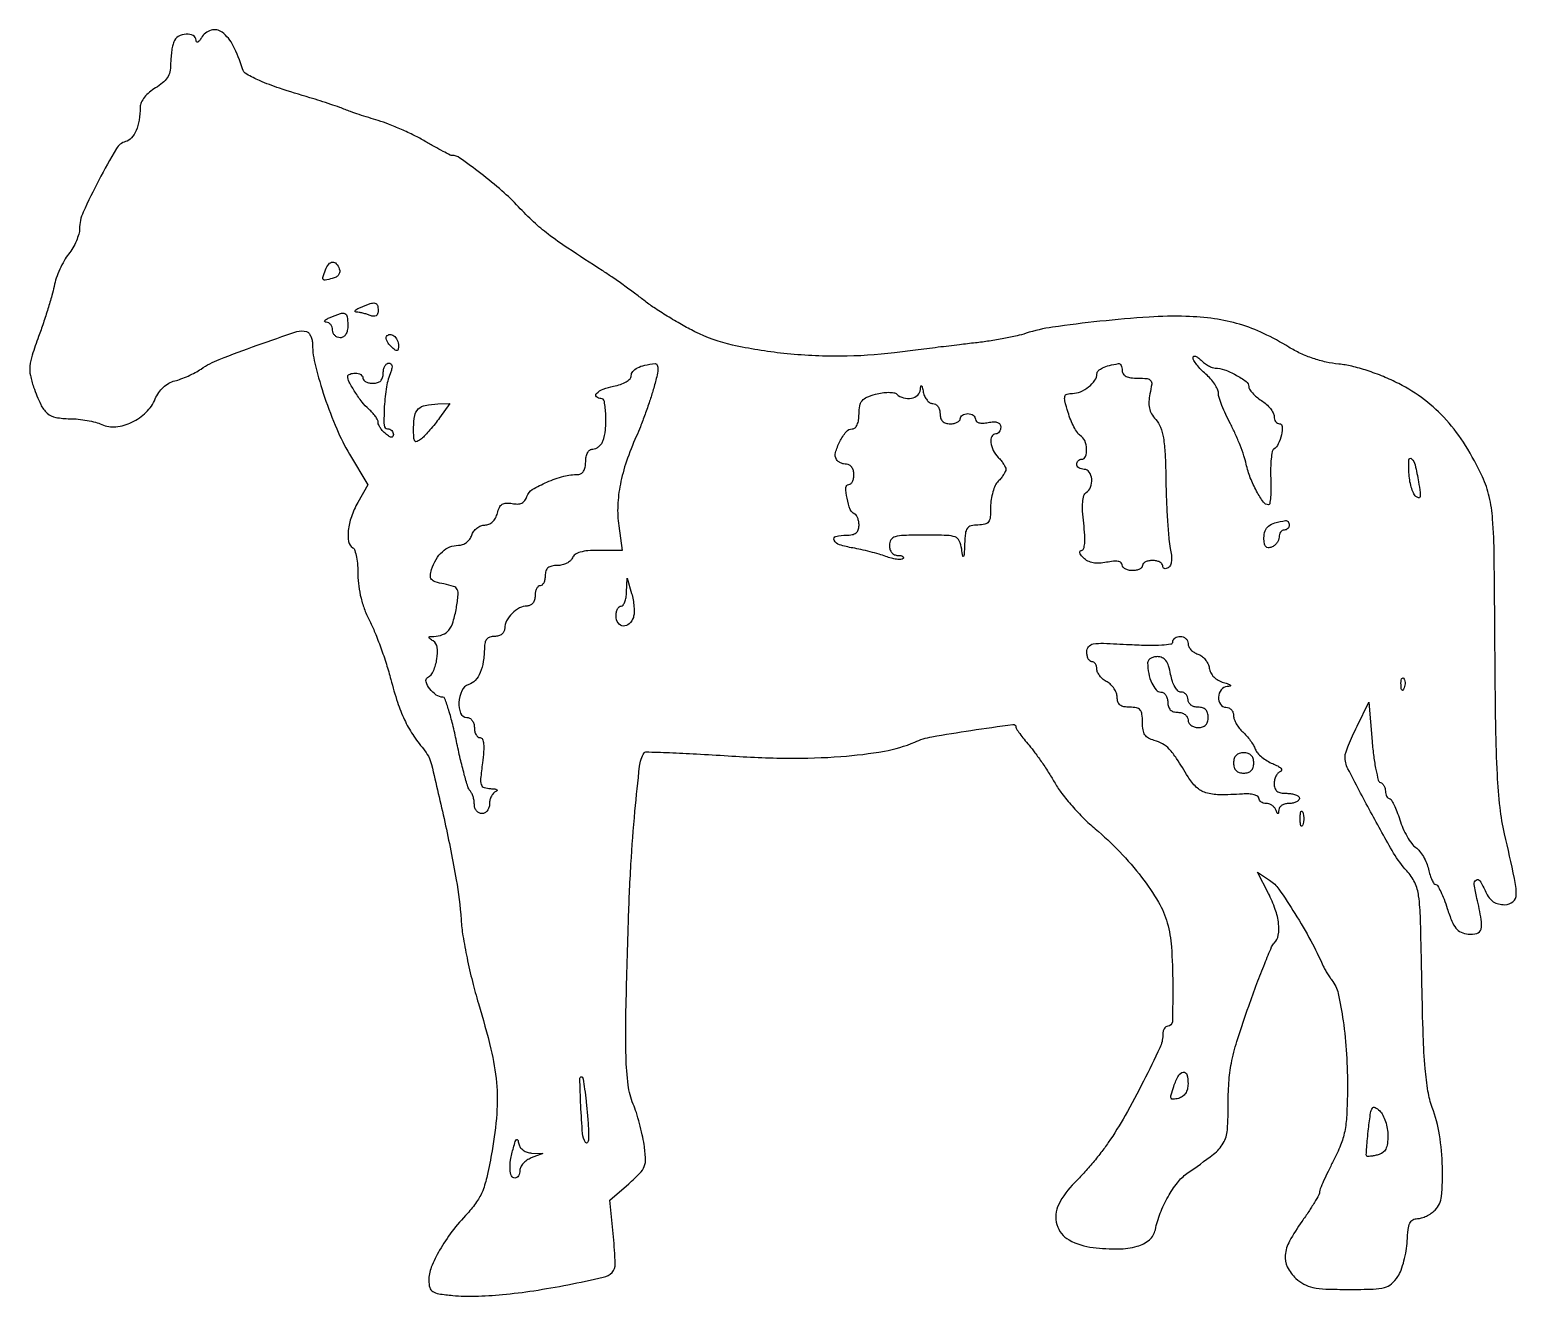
# Model space of a CAD drawing. Extents: x 0 to 294, y 1 to 251.
import ezdxf

# ---------------------------------------------------------------- set-up
doc = ezdxf.new("R2010")
doc.units = 0

msp = doc.modelspace()

# ---------------------------------------------------------------- linework, layer by layer
for points in [[(34.080099, 249.25, -0.02869), (33.681358, 248.64769, -0.121624), (33.349453, 248.375652, -0.368599), (33.132978, 248.433647, -0.145621), (33.030409, 248.75, 0.27217), (32.45433, 249.677515, 0.140516), (31.07107, 249.964167, 0.112892), (29.515986, 249.483636, 0.17162), (28.606989, 248.418213, 0.04183), (28.373342, 247.614153, 0.015857), (28.178303, 246.460458, 0.015575), (28.044526, 245.186362, 0.018369), (28, 243.974749, -0.057801), (27.831991, 242.526271, -0.086114), (27.333099, 241.355276, -0.077401), (26.422974, 240.336336, -0.038441), (25, 239.340929, 0.041937), (23.801548, 238.49006, 0.050022), (22.837618, 237.495229, 0.056711), (22.200567, 236.470855, 0.109522), (21.986345, 235.534392, -0.037313), (21.779255, 232.992838, -0.061287), (21.18715, 230.92058, -0.07931), (20.274235, 229.461293, -0.150549), (19.107102, 228.738259, 0.198328), (17.279013, 227.356159, 0.011594), (13.807805, 221.131237, 0.015289), (10.719497, 214.817478, 0.106486), (10, 211.477437, -0.072039), (9.849421, 210.437743, -0.030757), (9.367568, 209.114228, -0.029637), (8.671074, 207.742761, -0.034352), (7.84704, 206.532672, 0.038374), (6.969077, 205.220863, 0.022264), (6.112234, 203.528088, 0.022162), (5.400203, 201.744038, 0.034527), (4.964626, 200.147813, -0.018734), (4.527859, 198.322207, -0.006576), (3.768617, 195.735001, -0.006518), (2.858295, 192.909049, -0.007585), (1.917445, 190.247935, 0.010777), (0.637503, 186.552838, 0.053342), (0.189374, 184.400979, 0.075221), (0.284016, 182.562169, 0.0347), (0.926877, 180.247935, 0.02332), (2.325169, 176.816573, 0.105118), (3.616095, 175.093741, 0.133335), (5.330545, 174.258861, 0.04705), (8.075392, 174, -0.025209), (9.724849, 173.916785, -0.019274), (11.514173, 173.6658, -0.01963), (13.175049, 173.299349, -0.042804), (14.402877, 172.862299, 0.134185), (17.174933, 172.412814, 0.085013), (20.344315, 173.309264, 0.0811), (23.172456, 175.273769, 0.102643), (24.95847, 177.899737, -0.051924), (25.642864, 179.163139, -0.056268), (26.557246, 180.221322, -0.058815), (27.643526, 181.010448, -0.067561), (28.835282, 181.480719, 0.029525), (30.036268, 181.852177, 0.016464), (31.451614, 182.437141, 0.016378), (32.849016, 183.125308, 0.025461), (34, 183.81722, -0.054227), (37.615904, 185.717319, -0.008743), (45.0804, 188.509877, -0.004694), (52.937056, 191.210799, -0.162272), (54.867662, 191.210779, -0.142994), (55.303617, 190.908791, -0.063247), (55.675929, 190.30775, -0.055223), (55.934036, 189.523466, -0.048579), (56.029117, 188.666667, 0.059372), (56.592492, 184.424858, 0.018675), (58.413687, 178.276886, 0.019242), (60.811491, 171.979591, 0.033751), (63.334357, 167.010196), (66.940975, 160.955744), (64.970488, 157.447456, 0.043316), (63.702707, 154.647573, 0.057703), (63.084752, 151.926616, 0.072228), (63.164422, 149.724523, 0.21232), (64, 148.5, -0.184), (64.389435, 147.991211, -0.025871), (64.70625, 146.6832, -0.026693), (64.926949, 145.027721, -0.019793), (65, 143.183026, 0.033689), (65.153509, 140.907312, 0.028473), (65.613106, 138.538463, 0.028003), (66.349965, 136.194298, 0.029618), (67.332816, 133.992043, -0.02285), (68.356731, 131.778711, -0.010025), (69.517818, 128.763288, -0.009897), (70.624223, 125.508854, -0.013066), (71.495253, 122.5, 0.015124), (72.824748, 117.977201, 0.030917), (74.189005, 114.541225, 0.035706), (75.820908, 111.631683, 0.029172), (77.95515, 108.770358, -0.11554), (79.529456, 105.664486, -0.005598), (82.162664, 94.310056, -0.009816), (84.43185, 82.943975, -0.028979), (85.380886, 75.03886, 0.025573), (85.743135, 71.837507, 0.010127), (86.553764, 67.48329, 0.009991), (87.620435, 62.807731, 0.012346), (88.807871, 58.5, -0.013875), (91.266955, 49.471414, -0.036472), (92.370188, 42.856427, -0.042019), (92.421536, 36.712413, -0.024259), (91.505459, 29.37096, -0.010369), (90.544188, 24.462375, -0.040362), (89.645503, 21.502806, -0.057112), (88.457724, 19.273731, -0.038259), (86.639003, 17.025455, 0.026292), (83.579827, 13.423392, 0.032275), (81.136076, 9.749627, 0.035766), (79.502549, 6.376162, 0.095148), (79, 3.759195, 0.067292), (79.188668, 2.363692, 0.188689), (79.768736, 1.587451, 0.10266), (80.984249, 1.141762, 0.013245), (83.75, 0.807272, 0.030572), (88.128445, 0.663862, 0.016162), (93.555181, 0.993692, 0.014444), (99.749475, 1.752603, 0.010921), (106.5, 2.929706, 0.006292), (113.473316, 4.3946, 0.149223), (115.200016, 5.373872, 0.202497), (115.835057, 7.065913, 0.013223), (115.477137, 12.400708), (114.800827, 19.617939), (118.504795, 22.870066, 0.018092), (120.70428, 24.946849, 0.101348), (121.581495, 26.297818, 0.108792), (121.825934, 27.840316, 0.022324), (121.537373, 30.599348, 0.016909), (121.173203, 32.570766, 0.011344), (120.630222, 34.797608, 0.011432), (120.005377, 36.932604, 0.022054), (119.392003, 38.604231, -0.068235), (118.391261, 42.373385, -0.02415), (117.972107, 47.953682, -0.012471), (117.956405, 56.968913, -0.002018), (118.433987, 74.5, -0.006589), (118.945195, 85.993113, -0.008594), (119.732068, 96.490835, -0.00554), (120.648062, 105.345202, -0.102491), (121.525492, 108.006897, -0.276786), (121.868601, 108.197938, -0.001068), (126.531988, 108.03865, -0.004891), (131.87267, 107.792479, -0.003004), (138.158771, 107.403182, 0.014422), (149.990312, 106.941307, 0.021039), (160.41693, 107.273976, 0.024012), (169.009181, 108.327302, 0.061466), (175, 110.133158, -0.059938), (178.397555, 111.168607, -0.007295), (186.104459, 112.424204, -0.002546), (194.407235, 113.609652, -0.45423), (195.001221, 113.092869, 0.147348), (195.110877, 112.731549, 0.008978), (195.760224, 111.792905, 0.012764), (196.594545, 110.692398, 0.009059), (197.583344, 109.5, -0.018556), (198.754529, 108.031793, -0.008794), (200.158607, 106.059375, -0.008703), (201.556776, 103.942194, -0.012182), (202.72595, 102, 0.034807), (204.086257, 99.955552, 0.016276), (206.109761, 97.5, 0.016037), (208.408055, 95.051942, 0.02163), (210.648022, 93, -0.026995), (215.515376, 88.444264, -0.027557), (219.828044, 83.420464, -0.029378), (223.146757, 78.522765, -0.066592), (224.901641, 74.415796, -0.051009), (225.712909, 69.658193, -0.015539), (225.975455, 62.346531, -0.007195), (225.904013, 54.882608, -0.407213), (225, 54, 0.172925), (224.618435, 53.863968, 0.093634), (224.29375, 53.477819, 0.073995), (224.07407, 52.902411, 0.054299), (224, 52.222364, -0.11051), (223.445976, 49.746308, -0.00726), (220.207481, 43.123012, -0.011546), (216.564602, 36.332329, -0.021109), (213.238673, 31, -0.014931), (211.800316, 29.026249, -0.009457), (210.01315, 26.809564, -0.009496), (208.173603, 24.697032, -0.017269), (206.580371, 23.053833, 0.086313), (203.452197, 18.784082, 0.187043), (203.091203, 14.796467, 0.199618), (205.493461, 11.786529, 0.09804), (210.24834, 10.275476, 0.028779), (215.277989, 10.000091, 0.069073), (218.966105, 10.522733, 0.106585), (221.363014, 11.804507, 0.167365), (222.543866, 13.793801, -0.042216), (223.506416, 17.037972, -0.035086), (225.049664, 20.291078, -0.036446), (226.90078, 23.080114, -0.076117), (228.785308, 24.871417, 0.011461), (234.040167, 28.71105, 0.09728), (235.965477, 30.893402, 0.115208), (236.77059, 33.50027, 0.018729), (236.94492, 38.831089, -0.020557), (237.109566, 43.359128, -0.032639), (237.661103, 47.197599, -0.025506), (238.812707, 51.544665, -0.00782), (240.986053, 57.981858, -0.004491), (242.618673, 62.451276, -0.006461), (244.150295, 66.375312, -0.00365), (245.505236, 69.649615, -0.096736), (246.031858, 70.431858, 0.1547), (246.832708, 71.976057, 0.072325), (246.894326, 74.252202, 0.055667), (246.23868, 77.070759, 0.033005), (244.875164, 80.244698), (242.750329, 84.409719), (245.125164, 82.844419, -0.096347), (246.959168, 81.048666, -0.011294), (250.117444, 76.241208, -0.014509), (253.267485, 70.860564, -0.022078), (255.654365, 66, 0.021126), (255.984294, 65.324897, 0.011784), (256.439326, 64.530882, 0.011739), (256.938223, 63.748115, 0.018634), (257.405235, 63.105131, -0.111557), (258.655875, 60.470797, -0.019787), (259.648016, 55.063968, -0.020513), (260.312037, 48.504681, -0.017094), (260.491993, 41.499957, -0.010124), (260.345544, 36.406958, -0.036354), (259.95102, 33.180453, -0.046741), (259.151881, 30.480447, -0.025821), (257.70775, 27.354773, 0.006891), (256.670577, 25.316267, 0.009381), (255.795402, 23.448136, 0.006695), (255.117249, 21.870442, 0.098459), (255, 21.280796, -0.127322), (254.850589, 20.703564, -0.00812), (253.971875, 19.178786, -0.011483), (252.840731, 17.382609, -0.00827), (251.5, 15.42922, 0.028249), (249.058601, 11.548686, 0.10037), (248.180552, 8.759845, 0.145342), (248.611571, 6.440142, 0.086271), (250.314451, 4.174314, 0.064826), (251.895322, 3.034417, 0.07234), (253.658834, 2.389048, 0.042731), (256.200739, 2.080019, 0.008893), (260.699441, 2, 0.006849), (265.611099, 2.067279, 0.057021), (267.810985, 2.380238, 0.116666), (269.194704, 3.113885, 0.067844), (270.434282, 4.540046, 0.055283), (271.087741, 5.827786, 0.024631), (271.668654, 7.642022, 0.024019), (272.100361, 9.64195, 0.029891), (272.299292, 11.53309, -0.016234), (272.478335, 13.838463, -0.07909), (272.823872, 15.097626, -0.15688), (273.414635, 15.748662, -0.130446), (274.321429, 15.993044, 0.073081), (275.140504, 16.116602, 0.038493), (276.100893, 16.491946, 0.037286), (277.044864, 17.037525, 0.046966), (277.821429, 17.681665, 0.175244), (279.084432, 20.381861, 0.029515), (279.267188, 26.175385, 0.032584), (278.675347, 32.5468, 0.049204), (277.264794, 37.933702, -0.047767), (276.409968, 41.1605, -0.019779), (275.851268, 45.644818, -0.012869), (275.471822, 52.105733, -0.003637), (275.213239, 62.184115, 0.001812), (274.927143, 75.185954, 0.026617), (274.566708, 79.747887, 0.078109), (273.783605, 82.3917, 0.076866), (272.224345, 84.684115, -0.056706), (269.613574, 88.209452, -0.007499), (265.077939, 96.334245, -0.004698), (260.59569, 104.844746, -0.126109), (260.031272, 107.316846, -0.079063), (260.163086, 108.024243, -0.009075), (260.735699, 109.544734, -0.010763), (261.49363, 111.338183, -0.008579), (262.385407, 113.239696), (264.70827, 117.979392), (265.361747, 110.239696, 0.011569), (265.684042, 107.249514, 0.017654), (266.114779, 104.675619, 0.012448), (266.58783, 102.618335, 0.254235), (267.007612, 102.166667, -0.113749), (267.387097, 101.933703, -0.069571), (267.708486, 101.515104, -0.064018), (267.925898, 100.983168, -0.065126), (268, 100.416667, 0.051431), (268.055905, 99.874612, 0.071357), (268.222228, 99.416146, 0.091399), (268.467768, 99.107984, 0.180866), (268.756521, 99, -0.264411), (269.117744, 98.794619, -0.019888), (269.67622, 97.765117, -0.023337), (270.267461, 96.40705, -0.015358), (270.82506, 94.796145, 0.027975), (271.463623, 93.091665, 0.026905), (272.295779, 91.446064, 0.027938), (273.187173, 90.079085, 0.081701), (273.989356, 89.294902, -0.071792), (274.746979, 88.582921, -0.036064), (275.491003, 87.497737, -0.034886), (276.111853, 86.24201, -0.043332), (276.500273, 84.998758, 0.023153), (276.808959, 83.849954, 0.034294), (277.193053, 82.880885, 0.036822), (277.593286, 82.181102, 0.2494), (277.933778, 82, -0.26997), (278.308346, 81.781857, -0.016952), (278.924429, 80.604687, -0.021273), (279.583522, 79.070311, -0.013874), (280.218096, 77.25, 0.018632), (281.120294, 74.739108, 0.076039), (281.942999, 73.347746, 0.116105), (282.949241, 72.576679, 0.075948), (284.363774, 72.183578, 0.102139), (286.06946, 72.327392, 0.267268), (286.886827, 73.186029, 0.104808), (286.942903, 75.079977, 0.012232), (286.081454, 79.25, -0.020327), (285.562114, 81.986854, -0.280472), (285.938709, 82.877555, -0.441513), (286.660704, 82.725436, -0.026023), (287.818046, 80.5, 0.054606), (288.490021, 79.370363, 0.08508), (289.312646, 78.595809, 0.087014), (290.331889, 78.150425, 0.059666), (291.587967, 78, 0.177276), (293.192834, 78.587472, 0.221641), (293.850738, 80.011638, 0.052292), (293.505666, 83.195376, 0.003637), (291.539305, 92, -0.028696), (290.650685, 97.188429, -0.015097), (290.114366, 103.709858, -0.009273), (289.801483, 113.097409, -0.002293), (289.644608, 128.5, 0.001362), (289.491404, 146.908196, 0.015397), (289.186343, 154.195255, 0.039568), (288.511098, 158.611474, 0.050595), (287.170809, 162.5, 0.030927), (283.819239, 168.710608, 0.043652), (280.046042, 173.73685, 0.046981), (275.699716, 177.751152, 0.045563), (270.637477, 180.93022, 0.019764), (267.590328, 182.328319, 0.018892), (264.396608, 183.504494, 0.019829), (261.353378, 184.364553, 0.03501), (258.779619, 184.795198, -0.030948), (256.271017, 185.194036, -0.026916), (253.708323, 185.912567, -0.026738), (251.219203, 186.908612, -0.029381), (248.930545, 188.137754, 0.027376), (243.939756, 190.84392, 0.037945), (239.189491, 192.666004, 0.038036), (234.227347, 193.746374, 0.027699), (228.597768, 194.214462, 0.023301), (221.301901, 194.075674, 0.009977), (211.584649, 193.242151, 0.009004), (202.229076, 192.080545, 0.043208), (197, 190.867769, -0.023628), (195.21395, 190.379199, -0.008382), (192.61875, 189.845002, -0.008297), (189.745208, 189.35278, -0.009672), (187, 188.983515, 0.001197), (183.846052, 188.613579, 0.000512), (179.630583, 188.104526, 0.000506), (175.137693, 187.552692, 0.000666), (171.040282, 187.039678, -0.030409), (160.283813, 186.338547, -0.027285), (149.120801, 186.90013, -0.028489), (138.998434, 188.552205, -0.061468), (131.571784, 191.192063, -0.012645), (128.95461, 192.586685, -0.00915), (126.108587, 194.26642, -0.009252), (123.462074, 195.962705, -0.01983), (121.5, 197.387719, 0.007587), (119.660986, 198.793384, 0.004489), (117.426563, 200.417324, 0.00449), (115.166749, 201.998494, 0.00769), (113.25, 203.271224, -0.003656), (106.464869, 207.698122, -0.016399), (102.599962, 210.446803, -0.024545), (99.719263, 212.873529, -0.017232), (96.715038, 215.867032, 0.025422), (93.459148, 219.00676, 0.014965), (89.276176, 222.434417, 0.0092), (85.154852, 225.491089, 0.156189), (83.565447, 226, -0.119415), (83.237351, 226.079493, -0.002795), (81.820019, 226.819174, -0.006031), (80.165691, 227.720042, -0.004036), (78.294006, 228.788677, 0.016491), (76.130687, 229.953363, 0.011044), (73.586364, 231.147489, 0.011129), (71.067288, 232.196149, 0.021453), (69, 232.90266, -0.00454), (67.130472, 233.471755, -0.00428), (65.234375, 234.085681, -0.004257), (63.563878, 234.658251, -0.014827), (62.5, 235.068899, 0.015112), (61.410467, 235.488736, 0.003846), (59.61875, 236.10222, 0.003917), (57.560937, 236.771308, 0.003958), (55.5, 237.405703, -0.006972), (49.510265, 239.289059, -0.021954), (45.572441, 240.782461, -0.028757), (43.02712, 242.055883, -0.191788), (42.163493, 243.144994, 0.04292), (40.362612, 247.690063, 0.115739), (38.156451, 250.34419, 0.237975), (35.97785, 250.739721, 0.191211)], [(61.323815, 203.598536, -0.122982), (61.397081, 202.999342, -0.127681), (61.177737, 202.445441, -0.105937), (60.671785, 201.993867, -0.065544), (59.930803, 201.692156, -0.013181), (58.521903, 201.363138, -0.287442), (58.141666, 201.504845, -0.249712), (58.071067, 201.929216, -0.010461), (58.606989, 203.418213, -0.071145), (59.230932, 204.537723, -0.216807), (59.979395, 204.940105, -0.23896), (60.718768, 204.625018, -0.083296)], [(69, 195.393011, -0.076855), (68.898658, 194.737605, -0.176865), (68.59835, 194.348199, -0.16701), (68.103551, 194.230887, -0.067159), (67.418213, 194.393011, 0.017653), (66.727077, 194.630596, 0.013583), (65.957913, 194.842343, 0.01379), (65.227261, 195.001056, 0.031568), (64.668213, 195.070285, -0.193333), (64.432275, 195.181951, -0.386902), (64.430662, 195.372382, -0.08752), (64.800333, 195.663057, -0.021474), (65.5, 196, -0.015546), (67.428658, 196.758653, -0.129567), (68.355725, 196.838559, -0.278471), (68.838133, 196.419791, -0.078339)], [(63, 192.5, -0.04716), (62.90137, 191.456621, -0.088208), (62.6, 190.666667, -0.118484), (62.11998, 190.177821, -0.140575), (61.5, 190, -0.099038), (60.927543, 190.114514, -0.097945), (60.440625, 190.440625, -0.097945), (60.114514, 190.927543, -0.099038), (60, 191.5, 0.081084), (59.905603, 192.078265, 0.087394), (59.632812, 192.580021, 0.094647), (59.226958, 192.928686, 0.116737), (58.75, 193.070285, -0.160542), (58.474023, 193.178769, -0.410092), (58.454687, 193.372382, -0.099298), (58.803702, 193.662813, -0.022562), (59.5, 194, -0.018232), (61.532917, 194.787085, -0.186578), (62.418637, 194.755206, -0.261624), (62.88233, 194.150447, -0.035603)], [(73, 188.401556, -0.036401), (72.946311, 187.665055, -0.333945), (72.732165, 187.452931, -0.206102), (72.365952, 187.554463, -0.017279), (71.60496, 188.210573, -0.043664), (71.105359, 188.760542, -0.056301), (70.756054, 189.346335, -0.068002), (70.597396, 189.879153, -0.176345), (70.674059, 190.266312, -0.246039), (71.308506, 190.649833, -0.186368), (72.096732, 190.399703, -0.12091), (72.762933, 189.531235, -0.103796)], [(234.372064, 184, -0.08919), (236.192192, 183.672721, -0.036596), (238.482354, 182.625235, -0.032368), (240.489183, 181.34782, -0.237405), (240.992198, 180.36501, 0.145889), (241.15888, 179.819624, 0.037235), (241.732083, 179.082242, 0.034733), (242.542511, 178.302433, 0.029175), (243.5, 177.591957, -0.037855), (244.456605, 176.856079, -0.040799), (245.265625, 176.001222, -0.044543), (245.826638, 175.158375, -0.12521), (246, 174.476947, 0.070578), (246.080074, 173.912497, 0.086201), (246.313545, 173.433853, 0.100219), (246.660351, 173.113847, 0.137216), (247.067388, 173, -0.406615), (247.609106, 172.472194, -0.062421), (247.445703, 170.821451, -0.053666), (246.823371, 169.007962, -0.140372), (245.926974, 167.97915, 0.208832), (245.6222, 167.517903, 0.017678), (245.423599, 166.075236, 0.021097), (245.316507, 164.270301, 0.014692), (245.341626, 162.22915, -0.01192), (245.377415, 160.224229, -0.019812), (245.300367, 158.536063, -0.014744), (245.148688, 157.219614, -0.372582), (244.894881, 157, -0.24249), (243.896717, 157.514333, -0.029614), (242.547789, 159.665944, -0.033222), (241.30907, 162.336111, -0.038744), (240.508316, 165.014667, 0.02792), (240.053031, 166.667002, 0.012334), (239.27753, 168.795721, 0.012163), (238.342638, 171.017152, 0.016015), (237.377173, 172.992043, -0.013218), (236.46711, 174.827523, -0.015145), (235.698295, 176.627975, -0.01436), (235.13971, 178.184417, -0.079127), (235, 179.061708, 0.111004), (234.830285, 179.816747, 0.036424), (234.265625, 180.814434, 0.034212), (233.456713, 181.864846, 0.032627), (232.5, 182.813051, -0.022604), (231.542932, 183.724341, -0.027322), (230.734375, 184.664917, -0.027697), (230.154111, 185.51299, -0.137016), (230, 186.064815, -0.259639), (230.144697, 186.324681, -0.218088), (230.461607, 186.364575, -0.087893), (230.966912, 186.101789, -0.032637), (231.571429, 185.571429, 0.035013), (232.26346, 184.970079, 0.033533), (233.04233, 184.461607, 0.035377), (233.790642, 184.108769, 0.092733)], [(71.485906, 183.25, 0.05784), (70.646206, 180.31557, 0.027184), (70.217139, 176.387573, 0.019276), (70.158475, 172.6983, 0.407596), (70.872771, 172, -0.098604), (71.302972, 171.914328, -0.097842), (71.668876, 171.670282, -0.098046), (71.913927, 171.305916, -0.099474), (72, 170.877555, -0.122183), (71.898357, 170.467821, -0.300026), (71.638636, 170.325424, -0.128583), (71.191217, 170.48229, -0.024942), (70.5, 171, -0.036115), (69.926017, 171.550947, -0.036698), (69.440625, 172.175967, -0.039262), (69.103617, 172.780634, -0.107911), (69, 173.255149, 0.120384), (68.87876, 173.751407, 0.033124), (68.458612, 174.443726, 0.031447), (67.862365, 175.189324, 0.028286), (67.156977, 175.882705, -0.046684), (65.818737, 177.298515, -0.024639), (64.422962, 179.275826, -0.021875), (63.288674, 181.249292, -0.120051), (63, 182.434259, -0.23578), (63.108281, 182.651117, -0.071102), (63.440625, 182.833813, -0.054341), (63.925511, 182.958705, -0.035894), (64.5, 183, -0.064853), (65.073457, 182.925306, -0.082425), (65.559375, 182.70625, -0.098894), (65.884432, 182.381354, -0.148195), (66, 182, 0.191087), (66.151477, 181.618118, 0.088204), (66.5875, 181.29375, 0.068025), (67.234582, 181.073693, 0.048028), (68, 181, 0.072254), (68.873159, 181.126841, 0.124864), (69.5, 181.5, 0.124864), (69.873159, 182.126841, 0.072254), (70, 183, -0.053388), (70.081934, 183.765158, -0.073174), (70.325178, 184.4125, -0.092966), (70.684563, 184.847124, -0.175384), (71.106989, 185, -0.169297), (71.494767, 184.864826, -0.173391), (71.709818, 184.51921, -0.107029), (71.709811, 183.964302, -0.045281)], [(123.344535, 179.75, -0.008969), (122.620805, 177.448024, -0.006188), (121.722584, 174.867188, -0.006241), (120.796817, 172.406027, -0.012678), (119.996316, 170.5, 0.023533), (118.057428, 165.587442, 0.033553), (116.84412, 161.058834, 0.037446), (116.336231, 156.84092, 0.045445), (116.518694, 152.864079), (117.187676, 148), (112.562453, 148, 0.019945), (110.436848, 147.915176, 0.050299), (108.91505, 147.637811, 0.075513), (107.901507, 147.171095, 0.156795), (107.361626, 146.5, -0.119725), (106.96491, 145.925958, -0.065064), (106.252159, 145.440625, -0.059009), (105.35096, 145.111675, -0.058092), (104.393011, 145, 0.049285), (103.277354, 144.889762, 0.12545), (102.549126, 144.541058, 0.144971), (102.139099, 143.924261, 0.074827), (102, 143, -0.048028), (101.926307, 142.234582, -0.068025), (101.70625, 141.5875, -0.088204), (101.381882, 141.151477, -0.191087), (101, 141, 0.191087), (100.618118, 140.848523, 0.088204), (100.29375, 140.4125, 0.068025), (100.073693, 139.765418, 0.048028), (100, 139, -0.071973), (99.885957, 138.211839, -0.094927), (99.553571, 137.568182, -0.107897), (99.046083, 137.149448, -0.119287), (98.428571, 137, 0.121914), (96.927936, 136.628584, 0.075176), (95.456396, 135.543604, 0.075176), (94.371416, 134.072064, 0.121914), (94, 132.571429, -0.119287), (93.850552, 131.953917, -0.107897), (93.431818, 131.446429, -0.094927), (92.788161, 131.114043, -0.071973), (92, 131, 0.07412), (91.093413, 130.864865, 0.137057), (90.470505, 130.467043, 0.125133), (90.108882, 129.774209, 0.056563), (89.986345, 128.75, -0.035972), (89.772844, 126.017734, -0.063033), (89.156043, 123.838292, -0.082024), (88.179585, 122.299274, -0.134402), (86.892029, 121.465731, 0.208263), (85.53126, 120.277079, 0.095689), (84.933829, 117.950501, 0.112579), (85.286452, 115.815112, 0.304666), (86.5, 115, -0.130775), (87.075754, 114.846791, -0.10214), (87.5625, 114.416667, -0.08892), (87.888136, 113.769411, -0.072314), (88, 113, 0.054487), (88.083625, 112.234895, 0.074163), (88.331594, 111.5875, 0.093767), (88.698116, 111.153082, 0.172424), (89.128831, 111, -0.299438), (89.592719, 110.694825, -0.078709), (89.823812, 109.789553, -0.042915), (89.834535, 108.272227, -0.013295), (89.594388, 106, 0.008407), (89.236279, 102.901695, 0.102161), (89.361414, 101.718363, 0.242454), (89.934836, 101.144139, 0.069066), (91.215557, 100.921053, -0.020627), (92.024948, 100.859588, -0.09943), (92.461757, 100.717133, -0.448595), (92.501561, 100.533951, -0.140378), (92.25, 100.337719, 0.113869), (91.771682, 100.003208, 0.064373), (91.367188, 99.418476, 0.059088), (91.09311, 98.687147, 0.060204), (91, 97.916667, -0.076722), (90.886976, 97.184424, -0.089679), (90.559375, 96.563021, -0.100762), (90.07205, 96.14761, -0.12694), (89.5, 96, -0.119248), (88.92788, 96.138416, -0.100665), (88.440625, 96.52875, -0.092192), (88.113418, 97.11252, -0.081935), (88, 97.8, 0.041868), (87.936343, 98.55887, 0.034325), (87.746018, 99.350312, 0.035567), (87.467143, 100.057284, 0.073018), (87.13538, 100.55, -0.111839), (86.719913, 101.28304, -0.006396), (85.998438, 103.79125, -0.009508), (85.228366, 106.828941, -0.006822), (84.479088, 110.25, 0.009406), (83.726259, 113.604253, 0.015106), (82.944899, 116.429688, 0.008909), (82.199022, 118.696906, 0.31899), (81.77228, 119, -0.157094), (80.483879, 119.415043, -0.070982), (79.189522, 120.657664, -0.086064), (78.45764, 122.022046, -0.347526), (78.758537, 122.850768, 0.152885), (79.929224, 124.202353, 0.064089), (80.607379, 126.539787, 0.06617), (80.658798, 128.85308, 0.227907), (79.885347, 130.092021, -0.011787), (79.141181, 130.588264, -0.278025), (79.043015, 130.810023, -0.35449), (79.198245, 130.958703, -0.015526), (80, 131, 0.08827), (81.728717, 131.34413, 0.13294), (82.95696, 132.252728, 0.095471), (83.816985, 133.907951, 0.030828), (84.44213, 136.612081, 0.013664), (84.804986, 139.220403, 0.148006), (84.613689, 140.254172, 0.1987), (83.899441, 140.857789, 0.027998), (81.99377, 141.351246, -0.023341), (80.291964, 141.775054, -0.143977), (79.543773, 142.261758, -0.203108), (79.315213, 142.981943, -0.05352), (79.561105, 144.192526, -0.053936), (80.453159, 146.216665, -0.077964), (81.678054, 147.736097, -0.088754), (83.17393, 148.673221, -0.095946), (84.861184, 149, 0.089175), (85.68484, 149.148077, 0.073328), (86.469039, 149.578683, 0.072248), (87.105721, 150.224853, 0.081788), (87.5, 151, -0.080356), (87.886071, 151.764384, -0.069439), (88.510418, 152.4125, -0.071367), (89.2694, 152.850019, -0.095397), (90.048336, 153, 0.098205), (90.875812, 153.164107, 0.090724), (91.604455, 153.633733, 0.081647), (92.177503, 154.380701, 0.061467), (92.551182, 155.347902, -0.049327), (92.957482, 156.480338, -0.138487), (93.506627, 157.108632, -0.140822), (94.296991, 157.350949, -0.051688), (95.471817, 157.250138, 0.050632), (96.569725, 157.153597, 0.109234), (97.391272, 157.346889, 0.125463), (97.983442, 157.843953, 0.079049), (98.390607, 158.655332, -0.183029), (99.455595, 160.00129, -0.033236), (102.340515, 161.477323, -0.036126), (105.649584, 162.626483, -0.0656), (108.484251, 163, 0.137672), (109.113869, 163.176711, 0.120202), (109.598425, 163.662337, 0.089512), (109.90113, 164.450976, 0.047021), (110, 165.5, -0.048268), (110.096959, 166.502045, -0.079023), (110.389301, 167.301332, -0.105211), (110.838157, 167.815161, -0.162184), (111.393011, 168, 0.100912), (111.970895, 168.11783, 0.066819), (112.555128, 168.46465, 0.063449), (113.056902, 168.977066, 0.070559), (113.393011, 169.581787, 0.069541), (113.90964, 171.812877, 0.033848), (113.971224, 174.742452, 0.027931), (113.697339, 177.405179, 0.36856), (113, 178, -0.194088), (112.131378, 178.350378, -0.423603), (112.129694, 178.996921, -0.101367), (113.474399, 179.858801, -0.045655), (115.5, 180.434022, 0.034074), (116.872996, 180.789827, 0.051445), (117.997735, 181.298169, 0.064906), (118.756584, 181.883374, 0.198614), (119, 182.471989, -0.177661), (119.31693, 183.335789, -0.098569), (120.207315, 184.042634, -0.0653), (121.671605, 184.567319, -0.029251), (123.6961, 184.883999, -0.334147), (124.148492, 184.607701, -0.111944), (124.275351, 183.793624, -0.044575), (124.034341, 182.275697, -0.010031)], [(216, 183.5, 0.154014), (216.205924, 182.847336, 0.127247), (216.763243, 182.371775, 0.081461), (217.712759, 182.087691, 0.032048), (219.079455, 182, -0.021261), (220.939291, 181.92088, -0.208084), (221.61523, 181.555688, -0.202922), (221.818339, 180.806474, -0.020135), (221.485249, 178.932838, 0.038815), (221.268168, 177.376788, 0.070957), (221.371216, 176.10191, 0.076361), (221.81649, 174.969897, 0.052142), (222.633841, 173.852108, -0.091957), (223.566131, 172.338868, -0.051668), (224.134495, 170.248867, -0.029566), (224.46367, 167.069417, -0.006777), (224.628406, 161.66927, 0.005758), (224.745769, 157.546527, 0.006389), (224.955839, 153.568162, 0.005957), (225.218659, 150.181344, 0.032728), (225.501103, 148.37128, -0.029576), (225.719572, 147.026857, -0.051717), (225.718014, 145.899787, -0.067732), (225.510756, 145.052787, -0.161888), (225.100744, 144.562263, -0.073127), (224.679647, 144.380452, -0.149334), (224.323344, 144.39289, -0.188381), (224.087939, 144.59269, -0.124292), (224, 144.940983, 0.182172), (223.847664, 145.345219, 0.09101), (223.4125, 145.688914, 0.070927), (222.765275, 145.92177, 0.050979), (222, 146, 0.048028), (221.234582, 145.926307, 0.068025), (220.5875, 145.70625, 0.088204), (220.151477, 145.381882, 0.191087), (220, 145, -0.191087), (219.848523, 144.618118, -0.088204), (219.4125, 144.29375, -0.068025), (218.765418, 144.073693, -0.048028), (218, 144, -0.054294), (217.234886, 144.083328, -0.073991), (216.5875, 144.330469, -0.09363), (216.153047, 144.69574, -0.172937), (216, 145.125, 0.238843), (215.782067, 145.5552, 0.117855), (215.202381, 145.799172, 0.065458), (214.244205, 145.830811, 0.024923), (212.919643, 145.633929, -0.036676), (211.467366, 145.452804, -0.060041), (210.231906, 145.53841, -0.070369), (209.198325, 145.892005, -0.07898), (208.348214, 146.508929, -0.034555), (207.848826, 147.082563, -0.094865), (207.612443, 147.561998, -0.229466), (207.668026, 147.863645, -0.238751), (207.937307, 148, 0.32241), (208.375815, 148.315561, 0.059987), (208.588342, 149.345904, 0.037232), (208.603445, 150.9955, 0.012931), (208.386844, 153.36565, -0.015009), (208.179148, 155.74754, -0.03448), (208.200681, 157.546342, -0.046023), (208.421925, 158.813296, -0.19034), (208.878109, 159.424667, 0.168643), (209.748662, 160.494449, 0.108268), (209.96337, 162.096313, 0.126444), (209.486523, 163.470478, 0.251414), (208.5, 164, -0.064853), (207.926543, 164.074694, -0.082425), (207.440625, 164.29375, -0.098894), (207.115568, 164.618646, -0.148195), (207, 165, -0.099038), (207.076342, 165.381638, -0.097945), (207.29375, 165.70625, -0.097945), (207.618362, 165.923658, -0.099038), (208, 166, 0.317449), (208.76456, 166.539817, 0.101133), (208.969566, 167.998086, 0.082217), (208.586341, 169.664959, 0.157867), (207.708607, 170.70031, -0.106335), (207.137938, 171.249615, -0.026528), (206.469028, 172.366654, -0.025903), (205.823984, 173.755812, -0.023482), (205.302208, 175.25, -0.010044), (204.678333, 177.513714, -0.119307), (204.668089, 178.416933, -0.27799), (205.09665, 178.860285, -0.065109), (206.165029, 179, 0.102672), (207.752046, 179.329357, 0.066066), (209.36848, 180.300921, 0.06902), (210.593296, 181.589997, 0.156771), (211, 182.855247, -0.213267), (211.276938, 183.474989, -0.071359), (212.12197, 184.038148, -0.049551), (213.456153, 184.519644, -0.023472), (215.25, 184.883999, -0.204587), (215.535689, 184.811004, -0.105497), (215.779687, 184.5253, -0.075818), (215.944973, 184.06575, -0.048517)], [(178.569551, 177, -0.138599), (179.115036, 176.845831, -0.100092), (179.579806, 176.4125, -0.085727), (179.89275, 175.764381, -0.069813), (180, 175, 0.072254), (180.126841, 174.126841, 0.124864), (180.5, 173.5, 0.124864), (181.126841, 173.126841, 0.072254), (182, 173, 0.048028), (182.765418, 173.073693, 0.068025), (183.4125, 173.29375, 0.088204), (183.848523, 173.618118, 0.191087), (184, 174, -0.148195), (184.115568, 174.381354, -0.098894), (184.440625, 174.70625, -0.082425), (184.926543, 174.925306, -0.064853), (185.5, 175, -0.0728), (186.073186, 174.9161, -0.087525), (186.559375, 174.672005, -0.100509), (186.884397, 174.309224, -0.133334), (187, 173.883423, 0.222095), (187.189445, 173.477964, 0.112088), (187.702744, 173.215051, 0.072403), (188.501153, 173.130452, 0.037491), (189.5, 173.244751, -0.034745), (190.608959, 173.377818, -0.097718), (191.378654, 173.265536, -0.160129), (191.829022, 172.917994, -0.150112), (192, 172.361328, -0.071794), (191.924914, 171.841102, -0.086936), (191.70625, 171.39989, -0.100391), (191.381341, 171.104927, -0.135066), (191, 171, 0.292496), (190.242949, 170.515697, 0.135786), (190.045905, 169.314882, 0.088928), (190.507959, 167.735834, 0.081011), (191.5, 166.357143, -0.026022), (192.07412, 165.719937, -0.028659), (192.559375, 165.045982, -0.029781), (192.902436, 164.428598, -0.11238), (193, 164, -0.11238), (192.902436, 163.571402, -0.029781), (192.559375, 162.954018, -0.028659), (192.07412, 162.280063, -0.026022), (191.5, 161.642857, 0.088354), (190.923659, 160.816741, 0.036347), (190.440625, 159.534375, 0.034523), (190.110669, 158.048792, 0.037402), (190, 156.571429, -0.020523), (189.917207, 154.555197, -0.132936), (189.575, 153.607143, -0.191073), (188.866556, 153.140482, -0.051265), (187.5, 153, 0.055095), (186.134908, 152.849122, 0.185971), (185.401085, 152.360017, 0.124804), (185.01789, 151.362696, 0.019646), (184.850168, 149.25, -0.002217), (184.757833, 147.17029, -0.117172), (184.647423, 146.789317, -0.703743), (184.518563, 146.811574, -0.005737), (184.283746, 148.25, 0.06583), (183.815187, 149.868395, 0.202578), (183.004126, 150.635824, 0.08355), (181.407807, 150.944987, 0.006148), (176.933578, 151, 0.006684), (172.8419, 150.945303, 0.063609), (171.116697, 150.677887, 0.184103), (170.308687, 150.070041, 0.141359), (170, 149, 0.07172), (170.116894, 148.189264, 0.102443), (170.458333, 147.55, 0.11401), (170.993162, 147.144249, 0.105888), (171.666667, 147, -0.036436), (172.264264, 146.956394, -0.101752), (172.657336, 146.813586, -0.238616), (172.786182, 146.603918, -0.22046), (172.698731, 146.365398, -0.192865), (172.279125, 146.185837, -0.036732), (171.433312, 146.228278, -0.03439), (170.393803, 146.430699, -0.025663), (169.282065, 146.789749, 0.018862), (167.949719, 147.240139, 0.009135), (166.215669, 147.720042, 0.009046), (164.388946, 148.154765, 0.012861), (162.75, 148.469664, -0.035683), (160.152815, 149.092691, -0.20406), (159.100627, 149.995913, -0.478905), (159.450327, 150.749609, -0.060854), (161.5, 151, 0.045039), (162.664212, 151.105082, 0.11907), (163.423913, 151.441667, 0.147035), (163.851998, 152.035338, 0.083381), (164, 152.916667, 0.041109), (163.937572, 153.674686, 0.048796), (163.751696, 154.368229, 0.055888), (163.479241, 154.903229, 0.15433), (163.154709, 155.166667, -0.21116), (162.276662, 156.056073, -0.041073), (161.637174, 158.274412, -0.044328), (161.401585, 160.408122, -0.420487), (161.980948, 161, 0.188138), (162.370043, 161.15178, 0.08916), (162.700653, 161.5875, 0.068979), (162.924845, 162.234628, 0.048979), (163, 163, 0.070352), (162.891917, 163.764357, 0.086062), (162.576711, 164.4125, 0.100183), (162.108519, 164.845833, 0.137622), (161.559017, 165, -0.057609), (160.965413, 165.068621, -0.050202), (160.37338, 165.271738, -0.052891), (159.870509, 165.570787, -0.094035), (159.546313, 165.925064, -0.209209), (159.351682, 167.295226, -0.050628), (160.204182, 169.476761, -0.050607), (161.468044, 171.42776, -0.227518), (162.660515, 172, 0.187171), (163.208217, 172.212472, 0.102144), (163.637302, 172.80458, 0.069999), (163.911573, 173.745122, 0.036008), (164, 174.971408, -0.043403), (164.139602, 176.576594, -0.132309), (164.598288, 177.559584, -0.119372), (165.520889, 178.237219, -0.032184), (167.25, 178.832444, -0.028918), (168.577693, 179.114553, -0.0362), (169.832666, 179.214126, -0.039744), (170.866099, 179.138927, -0.147105), (171.45, 178.861036, 0.118195), (172.798814, 178.122395, 0.113785), (174.355979, 178.061443, 0.134787), (175.597414, 178.66946, 0.194848), (176.136182, 179.75, -0.018795), (176.217015, 180.448282, -0.592121), (176.346992, 180.495543, -0.158675), (176.499638, 180.238336, -0.007651), (176.705733, 179.25, 0.058152), (176.977977, 178.389611, 0.067395), (177.431994, 177.660937, 0.078312), (177.990346, 177.168558, 0.142551)], [(81.114774, 174.161186, -0.012792), (80.227455, 172.980202, -0.010876), (79.232814, 171.779207, -0.011016), (78.279193, 170.725275, -0.030151), (77.54668, 170.038741, -0.053905), (76.706828, 169.482453, -0.378406), (76.268582, 169.592582, -0.14103), (76.041022, 170.277241, -0.010168), (76, 172.294222, -0.046179), (76.214406, 174.610728, -0.156525), (76.926818, 175.930066, -0.14564), (78.31043, 176.643201, -0.038172), (80.818094, 176.921053), (83.136188, 177)], [(274.543475, 161.5, -0.00863), (274.864319, 159.456961, -0.079891), (274.84565, 158.565194, -0.426279), (274.548793, 158.368782, -0.134273), (274.023377, 158.647914, -0.100862), (273.542274, 159.329767, -0.031851), (273.113019, 160.506672, -0.030346), (272.790434, 161.913611, -0.029437), (272.636364, 163.363636, -0.027624), (272.657288, 165.904327, -0.64139), (273.166698, 166.099994, -0.143057), (273.856672, 164.874383, -0.013882)], [(249, 153, -0.099038), (248.923658, 152.618362, -0.097945), (248.70625, 152.29375, -0.097945), (248.381638, 152.076342, -0.099038), (248, 152, 0.138107), (247.618662, 151.892621, 0.100138), (247.29375, 151.590803, 0.085896), (247.074991, 151.139376, 0.070083), (247, 150.606989, -0.096313), (246.888097, 150.031441, -0.06686), (246.559375, 149.454091, -0.064359), (246.073431, 148.962529, -0.074185), (245.5, 148.638374, -0.098602), (244.814136, 148.520754, -0.21698), (244.346481, 148.749008, -0.138258), (244.076781, 149.361773, -0.034976), (244, 150.458061, -0.083491), (244.230975, 151.831649, -0.140706), (244.898078, 152.780523, -0.10114), (246.148427, 153.426482, -0.030462), (248.25, 153.883999, -0.137055), (248.53563, 153.849859, -0.119526), (248.779687, 153.672175, -0.101269), (248.943594, 153.373372, -0.07511)], [(119.41677, 134.75, -0.128591), (118.612659, 133.470532, -0.209738), (117.423988, 133.049462, -0.233157), (116.404426, 133.648441, -0.146408), (116, 135, -0.048028), (116.073693, 135.765418, -0.068025), (116.29375, 136.4125, -0.088204), (116.618118, 136.848523, -0.191087), (117, 137, 0.236576), (117.389882, 137.19541, 0.066468), (117.731499, 137.807813, 0.051775), (117.980049, 138.696761, 0.034498), (118.085953, 139.75), (118.171905, 142.5), (119.07011, 139.5, -0.028899), (119.373331, 138.222977, -0.025629), (119.542451, 136.867188, -0.026489), (119.567061, 135.629774, -0.068164)], [(229, 129.567388, 0.119666), (229.144131, 128.973791, 0.070425), (229.568889, 128.375047, 0.063912), (230.196201, 127.862021, 0.062714), (230.936645, 127.520108, -0.085472), (231.700633, 127.124443, -0.060412), (232.396448, 126.450992, -0.0594), (232.92265, 125.61613, -0.075085), (233.186645, 124.743715, 0.085523), (233.489069, 123.814297, 0.073426), (234.097106, 122.983513, 0.069083), (234.958435, 122.322651, 0.06176), (236, 121.890675, -0.011601), (237.016879, 121.583915, -0.12459), (237.377789, 121.355581, -0.575958), (237.32784, 121.185914, -0.045653), (236.75, 121.09968, 0.218343), (235.553526, 120.466349, 0.149376), (235.007207, 119.003685, 0.165293), (235.394204, 117.587302, 0.249081), (236.5, 117, -0.108041), (237.072281, 116.87488, -0.099638), (237.559375, 116.520393, -0.095592), (237.885979, 115.990614, -0.09071), (238, 115.367295, 0.086786), (238.129723, 114.625552, 0.041042), (238.534452, 113.739117, 0.039043), (239.123219, 112.85672, 0.044454), (239.819411, 112.117295, -0.030623), (240.564032, 111.368965, -0.022526), (241.296765, 110.456609, -0.022915), (241.913454, 109.527098, -0.046188), (242.293785, 108.734992, 0.090062), (242.74163, 107.979281, 0.039938), (243.571693, 107.1641, 0.037835), (244.613922, 106.418649, 0.041681), (245.724374, 105.865795, -0.027162), (246.723744, 105.40391, -0.078147), (247.33314, 104.94713, -0.219868), (247.46387, 104.576085, -0.28787), (247.25, 104.29747, 0.117176), (246.771764, 103.978081, 0.066401), (246.367188, 103.406653, 0.060551), (246.093151, 102.684139, 0.060465), (246, 101.916667, 0.083381), (246.148002, 101.035338, 0.147035), (246.576087, 100.441667, 0.11907), (247.335788, 100.105082, 0.045039), (248.5, 100, -0.038131), (249.457356, 99.926884, -0.057076), (250.265625, 99.70625, -0.074992), (250.817169, 99.382936, -0.226478), (251, 99, -0.191087), (250.848523, 98.618118, -0.088204), (250.4125, 98.29375, -0.068025), (249.765418, 98.073693, -0.048028), (249, 98, 0.060192), (248.229345, 97.906889, 0.075361), (247.564309, 97.632812, 0.090607), (247.103659, 97.227101, 0.152397), (246.921053, 96.75, -0.011437), (246.864758, 96.096611, -0.382689), (246.757018, 96, -0.295955), (246.617987, 96.090194, -0.009076), (246.337719, 96.75, 0.087674), (246.039141, 97.227909, 0.065245), (245.565351, 97.632812, 0.064399), (244.995939, 97.906632, 0.080074), (244.416667, 98, -0.071985), (243.875299, 98.078346, -0.087049), (243.416146, 98.306464, -0.100415), (243.10919, 98.645435, -0.134735), (243, 99.043282, 0.273535), (242.772243, 99.428454, 0.063973), (242.045312, 99.7146, 0.048637), (240.995308, 99.873336, 0.030345), (239.75, 99.863587, -0.01741), (235.164485, 99.709067, -0.076219), (232.492178, 100.121905, -0.114767), (230.637415, 101.218519, -0.066425), (229.009194, 103.25, 0.008218), (226.733364, 106.884595, 0.043034), (225.284554, 108.744128, 0.076101), (223.956724, 109.798247, 0.0684), (222.325878, 110.454346, -0.063638), (221.19884, 110.895388, -0.123769), (220.494019, 111.54727, -0.105951), (220.116307, 112.529839, -0.03899), (220, 114.019052, 0.030535), (219.902177, 115.619351, 0.144945), (219.540335, 116.451905, 0.172371), (218.822692, 116.873866, 0.047573), (217.5, 117, -0.044959), (216.324885, 117.105878, -0.122199), (215.568096, 117.446482, -0.148545), (215.144827, 118.052392, -0.07887), (215, 118.964816, 0.088264), (214.852172, 119.795709, 0.057686), (214.4125, 120.666888, 0.055927), (213.764902, 121.444588, 0.06843), (213, 122, -0.052011), (212.235006, 122.518128, -0.050946), (211.5875, 123.186237, -0.055403), (211.145075, 123.896259, -0.112104), (211, 124.535184, 0.066486), (210.925212, 125.095134, 0.083557), (210.70625, 125.56971, 0.099365), (210.381345, 125.887108, 0.14491), (210, 126, -0.186101), (209.618219, 126.147197, -0.089805), (209.29375, 126.569017, -0.069641), (209.07379, 127.195816, -0.049651), (209, 127.937077, -0.171354), (209.364, 128.968019, -0.18257), (210.284926, 129.508608, -0.052154), (212.303802, 129.640903, -0.00444), (217.5, 129.39308, 0.008293), (221.200422, 129.245164, 0.022378), (223.829754, 129.301392, 0.024672), (225.621347, 129.509178, 0.366729), (226, 129.956003, -0.142269), (226.11562, 130.354121, -0.099698), (226.440625, 130.693326, -0.084466), (226.926647, 130.92184, -0.067846), (227.5, 131, -0.09444), (228.072563, 130.890881, -0.096745), (228.559375, 130.57917, -0.09895), (228.885241, 130.114032, -0.103835)], [(221.013655, 125.75, 0.047549), (221.235074, 123.667993, 0.056087), (221.844969, 121.783715, 0.067398), (222.690573, 120.434004, 0.222706), (223.616631, 120, -0.143115), (224.144167, 119.845846, -0.099595), (224.593635, 119.4125, -0.084175), (224.896468, 118.76449, -0.067406), (225, 118, 0.072254), (225.126841, 117.126841, 0.124864), (225.5, 116.5, 0.124864), (226.126841, 116.126841, 0.072254), (227, 116, -0.072314), (227.769411, 115.888136, -0.08892), (228.416667, 115.5625, -0.10214), (228.846791, 115.075754, -0.130775), (229, 114.5, 0.130775), (229.153209, 113.924246, 0.10214), (229.583333, 113.4375, 0.08892), (230.230589, 113.111864, 0.072314), (231, 113, 0.072254), (231.873159, 113.126841, 0.124864), (232.5, 113.5, 0.124864), (232.873159, 114.126841, 0.072254), (233, 115, 0.072254), (232.873159, 115.873159, 0.124864), (232.5, 116.5, 0.124864), (231.873159, 116.873159, 0.072254), (231, 117, -0.072314), (230.230589, 117.111864, -0.08892), (229.583333, 117.4375, -0.10214), (229.153209, 117.924246, -0.130775), (229, 118.5, 0.091438), (228.894396, 119.072638, 0.09583), (228.592067, 119.559375, 0.099514), (228.141126, 119.885086, 0.107197), (227.611291, 120, -0.197124), (227.017975, 120.243371, -0.065953), (226.431396, 120.998286, -0.051945), (225.922788, 122.121907, -0.033967), (225.565978, 123.5, 0.028665), (225.152109, 125.17122, 0.085435), (224.619486, 126.21838, 0.126437), (223.905016, 126.7941, 0.107089), (222.954687, 127, 0.062163), (222.208286, 126.906843, 0.081128), (221.5782, 126.632812, 0.099133), (221.159147, 126.226667, 0.154804)], [(271.683114, 120.8125, -0.054073), (271.461564, 120.395823, -0.470617), (271.279315, 120.37858, -0.168741), (271.137993, 120.670344, -0.018894), (271.078947, 121.416667, -0.028489), (271.089945, 122.112848, -0.077125), (271.200665, 122.592839, -0.208169), (271.385309, 122.77538, -0.296942), (271.604167, 122.729167, -0.126455), (271.797407, 122.402231, -0.060344), (271.876576, 121.916927, -0.05415), (271.839148, 121.359369, -0.051402)], [(238, 106, 0.072254), (238.126841, 105.126841, 0.124864), (238.5, 104.5, 0.124864), (239.126841, 104.126841, 0.072254), (240, 104, 0.072254), (240.873159, 104.126841, 0.124864), (241.5, 104.5, 0.124864), (241.873159, 105.126841, 0.072254), (242, 106, 0.072254), (241.873159, 106.873159, 0.124864), (241.5, 107.5, 0.124864), (240.873159, 107.873159, 0.072254), (240, 108, 0.072254), (239.126841, 107.873159, 0.124864), (238.5, 107.5, 0.124864), (238.126841, 106.873159, 0.072254)], [(251.662281, 93.75, -0.174857), (251.474999, 93.540618, -0.447206), (251.306058, 93.601562, -0.078554), (251.189089, 94.10856, -0.017491), (251.157895, 95, -0.017491), (251.189089, 95.89144, -0.078554), (251.306058, 96.398438, -0.447206), (251.474999, 96.459382, -0.174857), (251.662281, 96.25, -0.057986), (251.818615, 95.679992, -0.037979), (251.87034, 95, -0.037979), (251.818615, 94.320008, -0.057986)], [(229, 42.616631, -0.061236), (228.87284, 41.582237, -0.085174), (228.497678, 40.729753, -0.09329), (227.891986, 40.105808, -0.089846), (227.093147, 39.734609, -0.041105), (226.049535, 39.551581, -0.337055), (225.665108, 39.791924, -0.164264), (225.642359, 40.419377, -0.011513), (226.190972, 42.117978, -0.038492), (227.111525, 44.22231, -0.230399), (228.052125, 44.906075, -0.39292), (228.771655, 44.441738, -0.062314)], [(110.336774, 36.5, -0.007258), (110.559224, 33.46856, -0.030359), (110.555632, 31.640274, -0.135342), (110.333275, 30.994712, -0.536934), (109.991668, 31, -0.122999), (109.389206, 32.787784, -0.007859), (109.030534, 38.336599, -0.007404), (108.847298, 43.719898, -0.701776), (109.360419, 43.916667, -0.143732), (109.521605, 43.563002, -0.002808), (109.795896, 41.566146, -0.006498), (110.074634, 39.212807, -0.004283)], [(268.486273, 32.386632, -0.032029), (268.390888, 30.794948, -0.087514), (268.060551, 29.721256, -0.119247), (267.458167, 29.021038, -0.092035), (266.54367, 28.591139, -0.015152), (265.774639, 28.414656, -0.021676), (265.082937, 28.308747, -0.018473), (264.521371, 28.268444, -0.207947), (264.318147, 28.34852, -0.211545), (264.225499, 28.588487, -0.003526), (264.30652, 30.045712, -0.008414), (264.443142, 31.762298, -0.005409), (264.656582, 33.74818, -0.006209), (265.064494, 36.860907, -0.10475), (265.419514, 37.829095, -0.399361), (265.953764, 37.965901, -0.069153), (266.868377, 37.27448, -0.078908), (267.484908, 36.425165, -0.037709), (268.005353, 35.176955, -0.036174), (268.36275, 33.761552, -0.042735)], [(99.323324, 28.936614), (101.5, 28.873227), (99.25, 27.968838, 0.05432), (98.389489, 27.509056, 0.056546), (97.660938, 26.880022, 0.062859), (97.164804, 26.18514, 0.124258), (97, 25.532224, -0.063424), (96.925388, 24.946397, -0.081398), (96.70625, 24.450091, -0.098417), (96.381366, 24.118004, -0.151176), (96, 24, -0.298846), (95.338056, 24.434438, -0.091027), (95.054036, 25.660421, -0.054585), (95.174078, 27.564435, -0.024871), (95.723215, 30, -0.009498), (96.098217, 31.254442, -0.162764), (96.348481, 31.59612, -0.500617), (96.570607, 31.524388, -0.031312), (96.782884, 30.75, 0.105645), (97.08573, 30.063482, 0.081404), (97.667834, 29.484877, 0.075751), (98.447946, 29.089863, 0.072224)]]:
    msp.add_lwpolyline(points, format="xyb", close=True)

doc.saveas('drawing.dxf')
